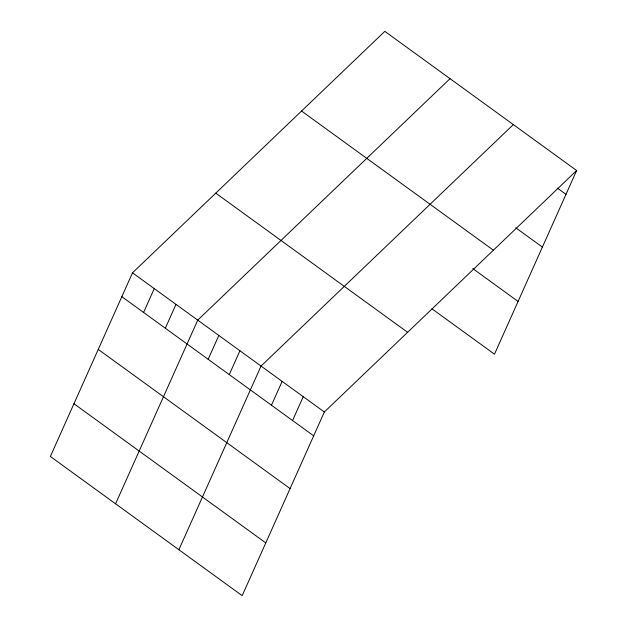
<?xml version="1.0" encoding="UTF-8"?>
<svg xmlns="http://www.w3.org/2000/svg" width="627" height="627" viewBox="0 0 627 627"><rect width="100%" height="100%" fill="white"/><g stroke="black" fill="none" stroke-linecap="round" stroke-linejoin="round"><path stroke-width="0.94" d="M132.509 272.823L50.356 456.48L242.187 595.65L324.339 411.994L576.644 170.52L384.813 31.35L132.509 272.823L324.339 411.994M143.583 312.442L154.25 288.6M165.324 328.219L175.991 304.369M115.58 503.802L197.732 320.138L450.037 78.665M208.164 359.295L218.831 335.453M229.27 374.601L239.937 350.759M178.883 549.722L261.036 366.066L513.341 124.593M271.475 405.222L282.142 381.373M292.574 420.529L303.241 396.687M576.644 170.52L494.491 354.177L431.964 308.813M557.379 188.124L565.977 194.362M515.817 227.82L542.386 247.101M301.556 111.034L493.386 250.204M472.75 268.552L518.082 301.438M215.766 193.14L407.605 332.302M121.842 296.673L313.672 435.836M98.251 349.411L290.082 488.574M73.947 403.741L265.777 542.911"/></g></svg>
